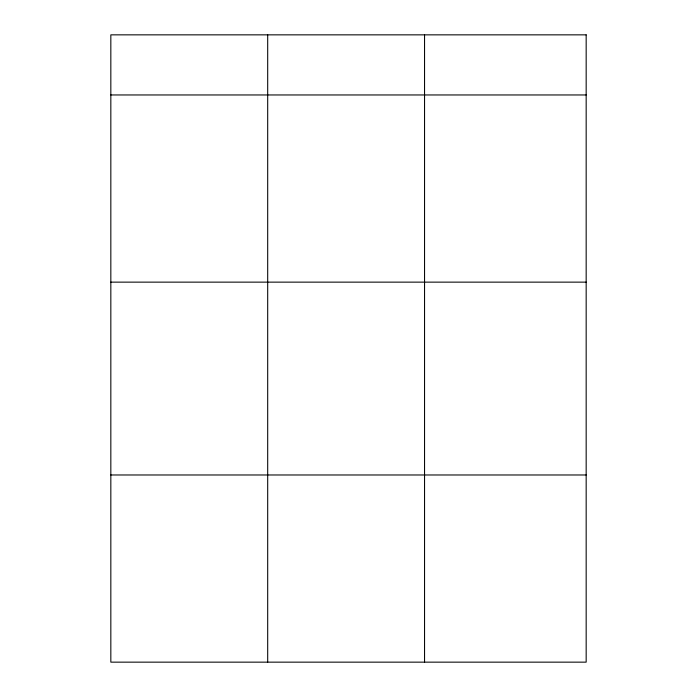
<?xml version="1.0" encoding="UTF-8"?>
<svg xmlns="http://www.w3.org/2000/svg" width="697" height="697" viewBox="0 0 697 697"><rect width="100%" height="100%" fill="white"/><g stroke="black" fill="none" stroke-linecap="round" stroke-linejoin="round"><path stroke-width="1.05" d="M110.832 94.958L586.168 94.958M110.832 282.137L586.168 282.137M110.832 474.979L586.168 474.979M424.551 34.85L424.551 662.15M267.692 34.85L267.692 662.15M586.168 34.85L110.832 34.85L110.832 662.15L586.168 662.15L586.168 34.85"/></g></svg>
